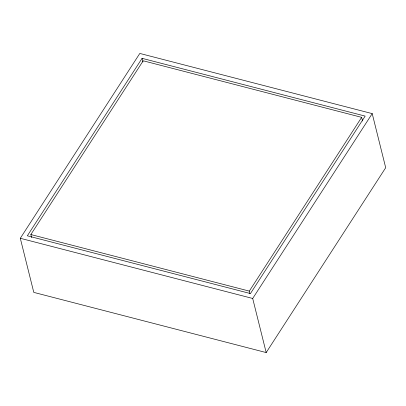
<?xml version="1.0" encoding="UTF-8"?>
<svg xmlns="http://www.w3.org/2000/svg" width="406" height="406" viewBox="0 0 406 406"><rect width="100%" height="100%" fill="white"/><g stroke="black" fill="none" stroke-linecap="round" stroke-linejoin="round"><path stroke-width="0.61" d="M20.3 238.286L139.816 53.435L372.211 113.614L385.7 167.714L266.184 352.565L33.789 292.386L20.3 238.286L252.694 298.466L266.184 352.565M142.075 58.337L27.339 235.795L250.436 293.563L365.172 116.106L142.075 58.337L142.983 61.986M31.617 237.591L30.856 234.546L143.206 60.788L361.655 117.354L362.563 121.003M249.913 293.548L249.309 291.112L361.655 117.354M252.694 298.466L372.211 113.614M30.856 234.546L249.309 291.112"/></g></svg>
